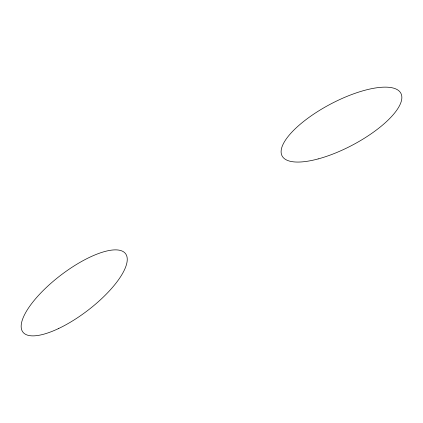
<?xml version="1.0" encoding="UTF-8"?>
<svg xmlns="http://www.w3.org/2000/svg" width="423" height="423" viewBox="0 0 423 423"><rect width="100%" height="100%" fill="white"/><g stroke="black" fill="none" stroke-linecap="round" stroke-linejoin="round"><path stroke-width="0.63" d="M58.697 328.481A64.587 22.181 -37.4 0 0 125.922 254.234A64.587 22.181 -37.4 0 0 38.022 295.952A64.587 22.181 -37.4 0 0 58.697 328.481M318.175 158.916A67.141 23.244 -27.8 0 0 401.374 94.445A67.141 23.244 -27.8 0 0 304.904 120.465A67.141 23.244 -27.8 0 0 318.175 158.916"/></g></svg>
